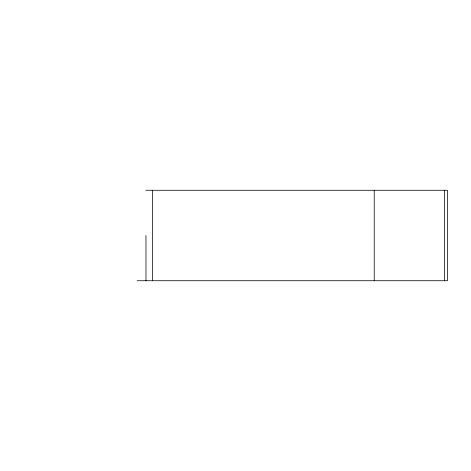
<?xml version="1.0" encoding="UTF-8"?>
<svg xmlns="http://www.w3.org/2000/svg" width="471" height="471" viewBox="0 0 471 471"><rect width="100%" height="100%" fill="white"/><g stroke="black" fill="none" stroke-linecap="round" stroke-linejoin="round"><path stroke-width="0.71" d="M145.969 190.272L447.45 190.272L447.45 280.728L137.185 280.728M444.636 190.272L444.636 280.728M374.221 190.272L374.221 280.728M152.61 190.272L152.61 280.728M145.969 235.5L145.969 280.728"/></g></svg>
